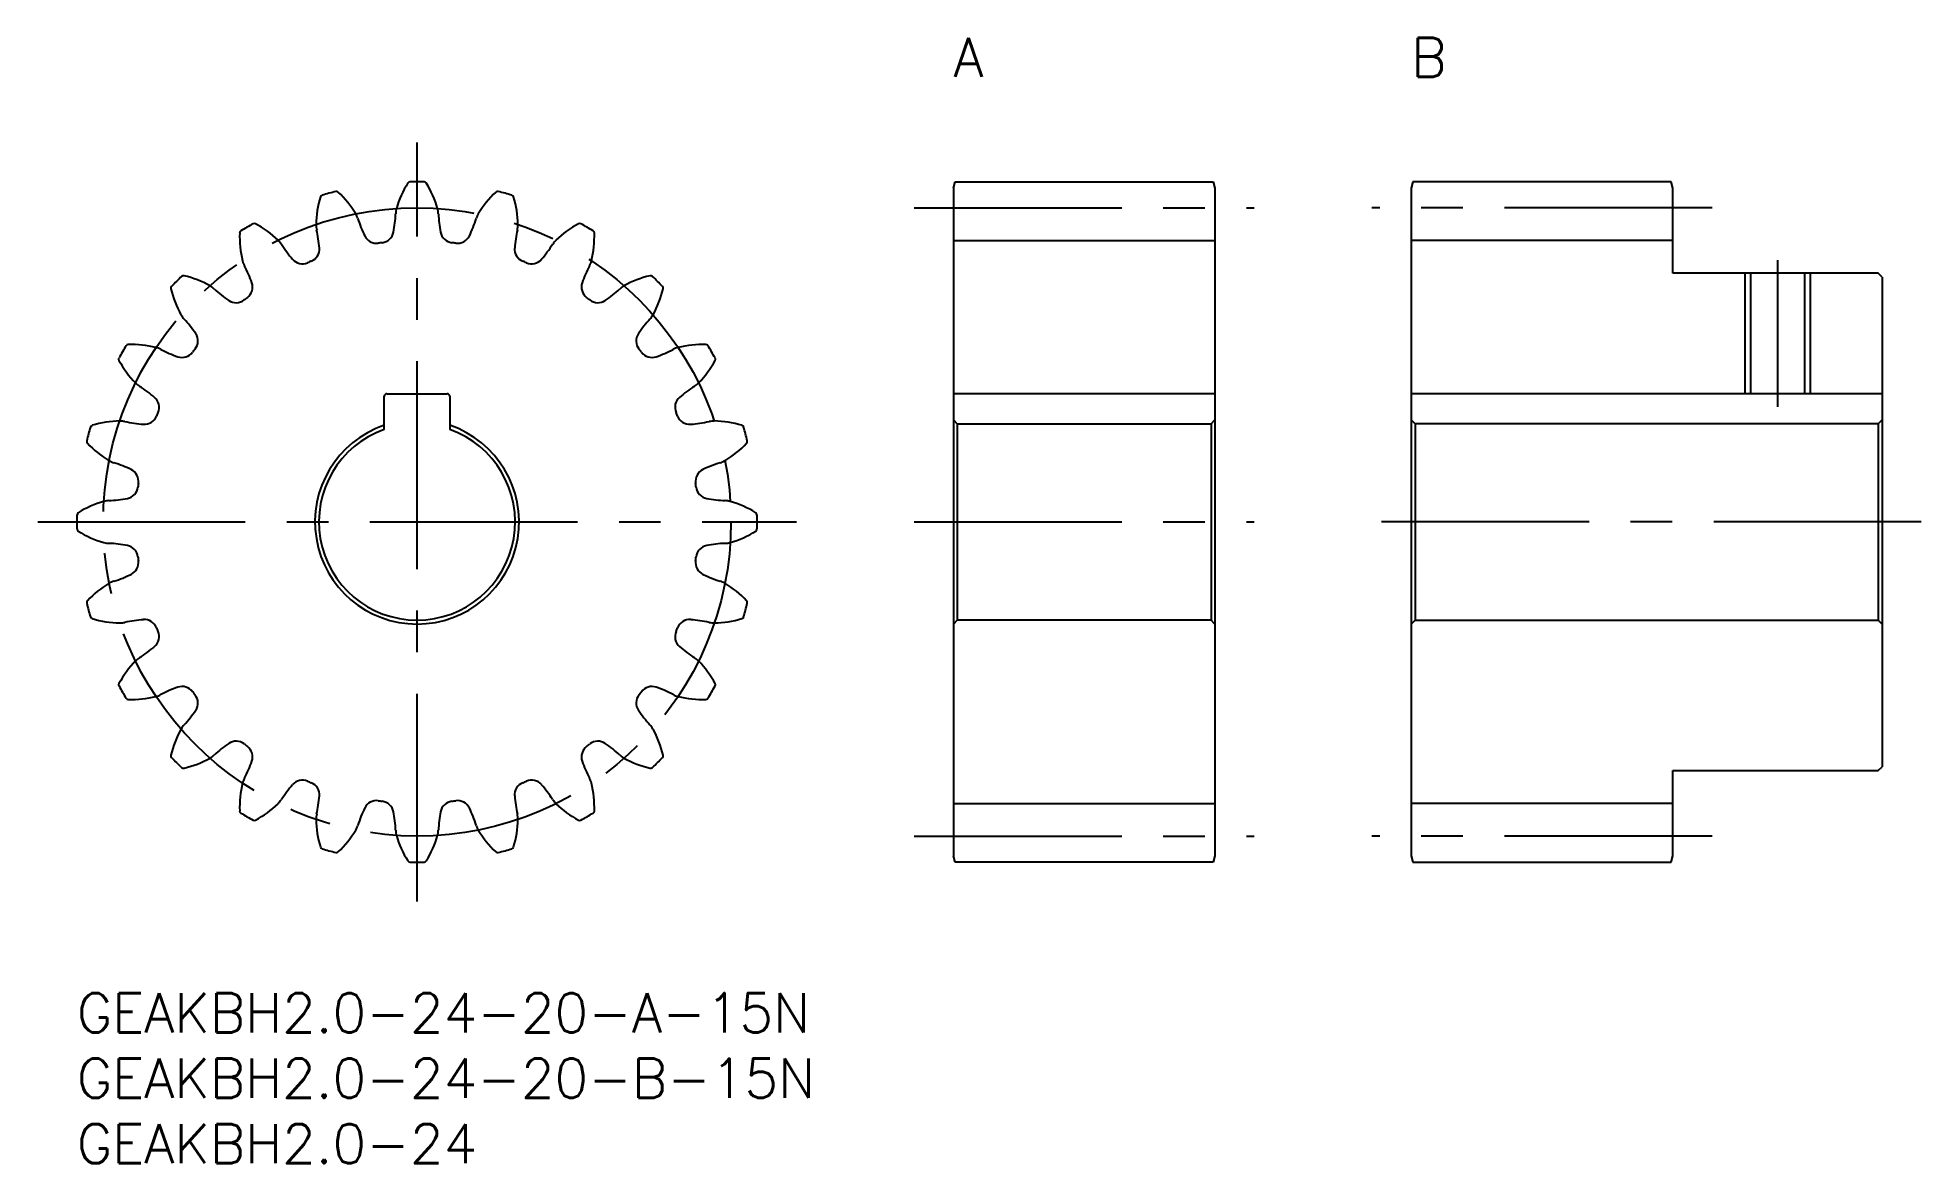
# Model space of a CAD drawing. Extents: x -3 to 141, y -13 to 73.
import ezdxf

# ---------------------------------------------------------------- set-up
doc = ezdxf.new("R2010")
doc.units = 0
doc.header["$LTSCALE"] = 0.5
doc.linetypes.add('CENTER', pattern=[50.8, 31.75, -6.35, 6.35, -6.35])
for name, color, linetype in [('MSM_CENTER', 1, 'CENTER'), ('MSM_CONTINUOUS', 7, 'CONTINUOUS'), ('MSM_NARROW', 5, 'CONTINUOUS'), ('MSM_PART_NUMBER', 7, 'CONTINUOUS')]:
    doc.layers.add(name, color=color, linetype=linetype)
doc.styles.get("Standard").update_dxf_attribs({"font": 'txt.shx', "height": 1, "bigfont": 'bigfont.shx'})

# ---------------------------------------------------------------- blocks, each defined once
blk = doc.blocks.new('*U3')
at = {"layer": 'MSM_PART_NUMBER'}
blk.add_text('GEAKBH2.0-24-20-B-15N', height=3, dxfattribs=at).set_placement((0, -8))
blk = doc.blocks.new('*U4')
at = {"layer": 'MSM_PART_NUMBER'}
blk.add_text('GEAKBH2.0-24-20-A-15N', height=3, dxfattribs=at).set_placement((0, -3))
blk = doc.blocks.new('*U5')
at = {"layer": 'MSM_PART_NUMBER'}
blk.add_text('GEAKBH2.0-24', height=3, dxfattribs=at).set_placement((0, -13))
blk = doc.blocks.new('*U6')
at = {"layer": 'MSM_PART_NUMBER'}
blk.add_text('B', height=3, dxfattribs=at).set_placement((102, 70))
blk = doc.blocks.new('*U7')
at = {"layer": 'MSM_PART_NUMBER'}
blk.add_text('A', height=3, dxfattribs=at).set_placement((67, 70))

msp = doc.modelspace()

# ---------------------------------------------------------------- linework, layer by layer
at = {"layer": 'MSM_CENTER'}
for p, q in [((26, 7), (26, 65)), ((64, 60), (90, 60)), ((125, 60), (99, 60)), ((130, 56), (130, 44.8)), ((-3, 36), (55, 36)), ((64, 36), (90, 36)), ((141, 36), (99, 36)), ((64, 12), (90, 12)), ((125, 12), (99, 12))]:
    msp.add_line(p, q, dxfattribs=at)
msp.add_circle((26, 36), 24, dxfattribs=at)
at = {"layer": 'MSM_CONTINUOUS'}
for p, q in [((67, 61.5), (67.13, 62)), ((67.13, 62), (86.87, 62)), ((86.87, 62), (87, 61.5)), ((102.13, 62), (102, 61.5)), ((121.87, 62), (102.13, 62)), ((122, 61.5), (121.87, 62)), ((67, 61.5), (67, 10.5)), ((87, 61.5), (87, 10.5)), ((102, 61.5), (102, 10.5)), ((122, 55), (122, 61.5)), ((67, 57.5), (87, 57.5)), ((122, 57.5), (102, 57.5)), ((137.7, 55), (122, 55)), ((127.93, 55), (127.93, 45.8)), ((132.07, 55), (132.07, 45.8)), ((138, 54.7), (137.7, 55)), ((138, 54.7), (138, 17.3)), ((23.5, 43.07), (23.5, 45.6)), ((23.7, 45.8), (28.3, 45.8)), ((28.5, 45.6), (28.5, 43.07)), ((87, 45.8), (67, 45.8)), ((138, 45.8), (102, 45.8)), ((67, 43.8), (67.3, 43.5)), ((67.3, 43.5), (67.3, 28.5)), ((67.3, 43.5), (86.7, 43.5)), ((86.7, 43.5), (87, 43.8)), ((86.7, 43.5), (86.7, 28.5)), ((102.3, 43.5), (102, 43.8)), ((102.3, 43.5), (102.3, 28.5)), ((137.7, 43.5), (102.3, 43.5)), ((138, 43.8), (137.7, 43.5)), ((137.7, 43.5), (137.7, 28.5)), ((67.3, 28.5), (67, 28.2)), ((86.7, 28.5), (67.3, 28.5)), ((87, 28.2), (86.7, 28.5)), ((102, 28.2), (102.3, 28.5)), ((102.3, 28.5), (137.7, 28.5)), ((137.7, 28.5), (138, 28.2)), ((137.7, 17), (138, 17.3)), ((122, 17), (137.7, 17)), ((122, 10.5), (122, 17)), ((67, 14.5), (87, 14.5)), ((122, 14.5), (102, 14.5)), ((67.13, 10), (67, 10.5)), ((87, 10.5), (86.87, 10)), ((102, 10.5), (102.13, 10)), ((121.87, 10), (122, 10.5)), ((86.87, 10), (67.13, 10)), ((102.13, 10), (121.87, 10))]:
    msp.add_line(p, q, dxfattribs=at)
for centre, radius, start, end in [((25.47, 61.79), 0.2, 91.1867, 148.4224), ((26, 36), 26, 88.8132, 91.1867), ((26.53, 61.79), 0.2, 31.5775, 88.8131), ((26.28, 58.55), 8, 163.4225, 178.75), ((18.81, 60.78), 0.2, 106.1867, 163.4224), ((26, 36), 26, 103.8133, 106.1867), ((19.84, 61.05), 0.2, 46.5775, 103.8133), ((14.48, 55.39), 8, 31.25, 46.5775), ((32.11, 57.71), 8, 148.4225, 163.75), ((19.89, 57.71), 8, 16.25, 31.5775), ((37.52, 55.39), 8, 133.4225, 148.75), ((32.16, 61.05), 0.2, 76.1867, 133.4225), ((26, 36), 26, 73.8133, 76.1867), ((33.19, 60.78), 0.2, 16.5775, 73.8133), ((25.72, 58.55), 8, 1.25, 16.5775), ((19.92, 58.69), 1.63, 17.1709, 31.25), ((30.65, 62.01), 9.6, 197.2098, 205.6888), ((14.77, 59.92), 9.6, 349.3112, 357.7902), ((26, 59.49), 1.63, 163.75, 177.8291), ((26, 59.49), 1.63, 2.1709, 16.25), ((37.23, 59.92), 9.6, 182.2098, 190.6888), ((21.35, 62.01), 9.6, 334.3112, 342.7902), ((32.08, 58.69), 1.63, 148.75, 162.8291), ((12.64, 58.07), 0.2, 121.1867, 178.4224), ((20.44, 57.86), 8, 178.4225, 193.75), ((26, 36), 26, 118.8133, 121.1867), ((13.57, 58.61), 0.2, 61.5775, 118.8133), ((9.85, 51.75), 8, 46.25, 61.5775), ((19.92, 58.69), 1.63, 178.75, 192.8291), ((8.96, 56.2), 9.6, 4.3112, 12.7902), ((22.9, 58.29), 1, 205.6889, 277.9132), ((23.22, 58.33), 1, 277.0868, 349.3111), ((28.78, 58.33), 1, 190.6889, 262.9132), ((29.1, 58.29), 1, 262.0868, 334.3112), ((43.04, 56.2), 9.6, 167.2098, 175.6888), ((32.08, 58.69), 1.63, 347.1709, 1.25), ((42.15, 51.75), 8, 118.4225, 133.75), ((38.43, 58.61), 0.2, 61.1867, 118.4224), ((26, 36), 26, 58.8132, 61.1867), ((31.56, 57.86), 8, 346.25, 1.5775), ((39.36, 58.07), 0.2, 1.5775, 58.8131), ((14.25, 56.34), 1.63, 32.1709, 46.25), ((23.76, 62.33), 9.6, 212.2098, 220.6888), ((17.54, 56.85), 1, 292.0868, 4.3111), ((26, 36), 21.5, 97.0868, 97.9132), ((26, 36), 21.5, 82.0868, 82.9132), ((34.46, 56.85), 1, 175.6889, 247.9132), ((28.24, 62.33), 9.6, 319.3112, 327.7902), ((37.75, 56.34), 1.63, 133.75, 147.8291), ((26, 36), 26, 133.8133, 136.1867), ((8.14, 54.62), 0.2, 76.5775, 133.8133), ((6.33, 47.03), 8, 61.25, 76.5775), ((14.25, 56.34), 1.63, 193.75, 207.8291), ((4.32, 51.1), 9.6, 19.3112, 27.7902), ((17.24, 56.72), 1, 220.6889, 292.9132), ((26, 36), 21.5, 112.0868, 112.9132), ((26, 36), 21.5, 67.0868, 67.9132), ((34.76, 56.72), 1, 247.0868, 319.3112), ((47.68, 51.1), 9.6, 152.2098, 160.6888), ((37.75, 56.34), 1.63, 332.1709, 346.25), ((45.67, 47.03), 8, 103.4225, 118.75), ((43.86, 54.62), 0.2, 46.1867, 103.4225), ((26, 36), 26, 43.8132, 46.1867), ((7.38, 53.86), 0.2, 136.1867, 193.4224), ((14.97, 55.67), 8, 193.4225, 208.75), ((9.39, 52.61), 1.63, 47.1709, 61.25), ((17.02, 60.85), 9.6, 227.2098, 235.6888), ((12.43, 53.95), 1, 307.0868, 19.3111), ((39.57, 53.95), 1, 160.6889, 232.9132), ((34.98, 60.85), 9.6, 304.3112, 312.7902), ((42.61, 52.61), 1.63, 118.75, 132.8291), ((37.03, 55.67), 8, 331.25, 346.5775), ((44.62, 53.86), 0.2, 346.5775, 43.8131), ((12.17, 53.75), 1, 235.6889, 307.9132), ((26, 36), 21.5, 127.0868, 127.9132), ((26, 36), 21.5, 52.0868, 52.9132), ((39.83, 53.75), 1, 232.0868, 304.3112), ((9.39, 52.61), 1.63, 208.75, 222.8291), ((1.15, 44.98), 9.6, 34.3112, 42.7902), ((50.85, 44.98), 9.6, 137.2098, 145.6888), ((42.61, 52.61), 1.63, 317.1709, 331.25), ((26, 36), 26, 148.8133, 151.1867), ((3.93, 49.36), 0.2, 91.5775, 148.8133), ((4.14, 41.56), 8, 76.25, 91.5775), ((5.66, 47.75), 1.63, 62.1709, 76.25), ((10.9, 57.68), 9.6, 242.2098, 250.6888), ((8.05, 49.57), 1, 250.6889, 322.9132), ((26, 36), 21.5, 142.0868, 142.9132), ((8.25, 49.83), 1, 322.0868, 34.3112), ((43.75, 49.83), 1, 145.6889, 217.9132), ((26, 36), 21.5, 37.0868, 37.9132), ((43.95, 49.57), 1, 217.0868, 289.3112), ((41.1, 57.68), 9.6, 289.3112, 297.7902), ((46.34, 47.75), 1.63, 103.75, 117.8291), ((47.86, 41.56), 8, 88.4225, 103.75), ((48.07, 49.36), 0.2, 31.1867, 88.4225), ((26, 36), 26, 28.8133, 31.1867), ((3.39, 48.43), 0.2, 151.1867, 208.4224), ((10.25, 52.15), 8, 208.4225, 223.75), ((41.75, 52.15), 8, 316.25, 331.5775), ((48.61, 48.43), 0.2, 331.5775, 28.8133), ((5.66, 47.75), 1.63, 223.75, 237.8291), ((-0.33, 38.24), 9.6, 49.3112, 57.7902), ((52.33, 38.24), 9.6, 122.2098, 130.6888), ((46.34, 47.75), 1.63, 302.1709, 316.25), ((5.28, 44.76), 1, 337.0868, 49.3111), ((23.7, 45.6), 0.2, 90, 180), ((28.3, 45.6), 0.2, 0, 90), ((46.72, 44.76), 1, 130.6889, 202.9132), ((26, 36), 26, 163.8133, 166.1867), ((1.22, 43.19), 0.2, 106.5775, 163.8133), ((3.45, 35.72), 8, 91.25, 106.5775), ((3.31, 42.08), 1.63, 77.1709, 91.25), ((5.8, 53.04), 9.6, 257.2098, 265.6888), ((5.15, 44.46), 1, 265.6889, 337.9132), ((26, 36), 21.5, 157.0868, 157.9132), ((26, 36), 7.8, 108.6939, 71.3061), ((26, 36), 21.5, 22.0868, 22.9132), ((46.85, 44.46), 1, 202.0868, 274.3112), ((46.2, 53.04), 9.6, 274.3112, 282.7902), ((48.69, 42.08), 1.63, 88.75, 102.8291), ((48.55, 35.72), 8, 73.4225, 88.75), ((50.78, 43.19), 0.2, 16.1867, 73.4225), ((26, 36), 26, 13.8133, 16.1867), ((0.95, 42.16), 0.2, 166.1867, 223.4224), ((6.61, 47.52), 8, 223.4225, 238.75), ((26, 36), 7.5, 109.4712, 70.5288), ((45.39, 47.52), 8, 301.25, 316.5775), ((51.05, 42.16), 0.2, 316.5775, 13.8133), ((3.31, 42.08), 1.63, 238.75, 252.8291), ((-0.01, 31.35), 9.6, 64.3112, 72.7902), ((52.01, 31.35), 9.6, 107.2098, 115.6888), ((48.69, 42.08), 1.63, 287.1709, 301.25), ((3.71, 39.1), 1, 352.0868, 64.3111), ((26, 36), 21.5, 172.0868, 172.9132), ((48.29, 39.1), 1, 115.6889, 187.9132), ((26, 36), 21.5, 7.0868, 7.9132), ((4.29, 29.89), 8, 106.25, 121.5775), ((2.51, 36), 1.63, 92.1709, 106.25), ((2.08, 47.23), 9.6, 272.2098, 280.6888), ((3.67, 38.78), 1, 280.6889, 352.9132), ((48.33, 38.78), 1, 187.0868, 259.3111), ((49.92, 47.23), 9.6, 259.3112, 267.7902), ((49.49, 36), 1.63, 73.75, 87.8291), ((47.71, 29.89), 8, 58.4225, 73.75), ((26, 36), 26, 178.8133, 181.1867), ((0.21, 36.53), 0.2, 121.5775, 178.8133), ((51.79, 36.53), 0.2, 1.1867, 58.4225), ((26, 36), 26, 358.8133, 1.1867), ((0.21, 35.47), 0.2, 181.1867, 238.4225), ((4.29, 42.11), 8, 238.4225, 253.75), ((47.71, 42.11), 8, 286.25, 301.5775), ((51.79, 35.47), 0.2, 301.5775, 358.8133), ((2.51, 36), 1.63, 253.75, 267.8291), ((2.08, 24.77), 9.6, 79.3112, 87.7902), ((3.67, 33.22), 1, 7.0868, 79.3111), ((26, 36), 21.5, 187.0868, 187.9132), ((26, 36), 21.5, 352.0868, 352.9132), ((48.33, 33.22), 1, 100.6889, 172.9132), ((49.92, 24.77), 9.6, 92.2098, 100.6888), ((49.49, 36), 1.63, 272.1709, 286.25), ((-0.01, 40.65), 9.6, 287.2098, 295.6888), ((3.71, 32.9), 1, 295.6889, 7.9132), ((48.29, 32.9), 1, 172.0868, 244.3112), ((52.01, 40.65), 9.6, 244.3112, 252.7902), ((6.61, 24.48), 8, 121.25, 136.5775), ((3.31, 29.92), 1.63, 107.1709, 121.25), ((48.69, 29.92), 1.63, 58.75, 72.8291), ((45.39, 24.48), 8, 43.4225, 58.75), ((0.95, 29.84), 0.2, 136.5775, 193.8131), ((26, 36), 26, 193.8132, 196.1867), ((26, 36), 26, 343.8133, 346.1867), ((51.05, 29.84), 0.2, 346.1867, 43.4225), ((1.22, 28.81), 0.2, 196.1867, 253.4224), ((3.45, 36.28), 8, 253.4225, 268.75), ((3.31, 29.92), 1.63, 268.75, 282.8291), ((5.8, 18.96), 9.6, 94.3112, 102.7902), ((5.15, 27.54), 1, 22.0868, 94.3111), ((5.28, 27.24), 1, 310.6889, 22.9132), ((26, 36), 21.5, 202.0868, 202.9132), ((46.72, 27.24), 1, 157.0868, 229.3112), ((26, 36), 21.5, 337.0868, 337.9132), ((46.85, 27.54), 1, 85.6889, 157.9132), ((46.2, 18.96), 9.6, 77.2098, 85.6888), ((48.69, 29.92), 1.63, 257.1709, 271.25), ((48.55, 36.28), 8, 271.25, 286.5775), ((50.78, 28.81), 0.2, 286.5775, 343.8133), ((-0.33, 33.76), 9.6, 302.2098, 310.6888), ((52.33, 33.76), 9.6, 229.3112, 237.7902), ((10.25, 19.85), 8, 136.25, 151.5775), ((5.66, 24.25), 1.63, 122.1709, 136.25), ((46.34, 24.25), 1.63, 43.75, 57.8291), ((41.75, 19.85), 8, 28.4225, 43.75), ((3.39, 23.57), 0.2, 151.5775, 208.8131), ((26, 36), 26, 208.8132, 211.1867), ((10.9, 14.32), 9.6, 109.3112, 117.7902), ((8.05, 22.43), 1, 37.0868, 109.3111), ((43.95, 22.43), 1, 70.6889, 142.9132), ((41.1, 14.32), 9.6, 62.2098, 70.6888), ((26, 36), 26, 328.8133, 331.1867), ((48.61, 23.57), 0.2, 331.1867, 28.4224), ((3.93, 22.64), 0.2, 211.1867, 268.4225), ((4.14, 30.44), 8, 268.4225, 283.75), ((5.66, 24.25), 1.63, 283.75, 297.8291), ((1.15, 27.02), 9.6, 317.2098, 325.6888), ((26, 36), 21.5, 217.0868, 217.9132), ((8.25, 22.17), 1, 325.6889, 37.9132), ((43.75, 22.17), 1, 142.0868, 214.3112), ((50.85, 27.02), 9.6, 214.3112, 222.7902), ((26, 36), 21.5, 322.0868, 322.9132), ((46.34, 24.25), 1.63, 242.1709, 256.25), ((47.86, 30.44), 8, 256.25, 271.5775), ((48.07, 22.64), 0.2, 271.5775, 328.8133), ((14.97, 16.33), 8, 151.25, 166.5775), ((9.39, 19.39), 1.63, 137.1709, 151.25), ((42.61, 19.39), 1.63, 28.75, 42.8291), ((37.03, 16.33), 8, 13.4225, 28.75), ((17.02, 11.15), 9.6, 124.3112, 132.7902), ((12.17, 18.25), 1, 52.0868, 124.3111), ((26, 36), 21.5, 232.0868, 232.9132), ((12.43, 18.05), 1, 340.6889, 52.9132), ((39.57, 18.05), 1, 127.0868, 199.3112), ((26, 36), 21.5, 307.0868, 307.9132), ((39.83, 18.25), 1, 55.6889, 127.9132), ((34.98, 11.15), 9.6, 47.2098, 55.6888), ((7.38, 18.14), 0.2, 166.5775, 223.8131), ((26, 36), 26, 223.8132, 226.1867), ((6.33, 24.97), 8, 283.4225, 298.75), ((9.39, 19.39), 1.63, 298.75, 312.8291), ((4.32, 20.9), 9.6, 332.2098, 340.6888), ((47.68, 20.9), 9.6, 199.3112, 207.7902), ((42.61, 19.39), 1.63, 227.1709, 241.25), ((45.67, 24.97), 8, 241.25, 256.5775), ((26, 36), 26, 313.8133, 316.1867), ((44.62, 18.14), 0.2, 316.1867, 13.4224), ((8.14, 17.38), 0.2, 226.1867, 283.4225), ((20.44, 14.14), 8, 166.25, 181.5775), ((14.25, 15.66), 1.63, 152.1709, 166.25), ((23.76, 9.67), 9.6, 139.3112, 147.7902), ((17.24, 15.28), 1, 67.0868, 139.3111), ((26, 36), 21.5, 247.0868, 247.9132), ((17.54, 15.15), 1, 355.6889, 67.9132), ((34.46, 15.15), 1, 112.0868, 184.3111), ((26, 36), 21.5, 292.0868, 292.9132), ((34.76, 15.28), 1, 40.6889, 112.9132), ((28.24, 9.67), 9.6, 32.2098, 40.6888), ((37.75, 15.66), 1.63, 13.75, 27.8291), ((31.56, 14.14), 8, 358.4225, 13.75), ((43.86, 17.38), 0.2, 256.5775, 313.8133), ((9.85, 20.25), 8, 298.4225, 313.75), ((14.25, 15.66), 1.63, 313.75, 327.8291), ((8.96, 15.8), 9.6, 347.2098, 355.6888), ((22.9, 13.71), 1, 82.0868, 154.3111), ((26, 36), 21.5, 262.0868, 262.9132), ((23.22, 13.67), 1, 10.6888, 82.9132), ((28.78, 13.67), 1, 97.0868, 169.3111), ((26, 36), 21.5, 277.0868, 277.9132), ((29.1, 13.71), 1, 25.6888, 97.9132), ((43.04, 15.8), 9.6, 184.3112, 192.7902), ((37.75, 15.66), 1.63, 212.1709, 226.25), ((42.15, 20.25), 8, 226.25, 241.5775), ((12.64, 13.93), 0.2, 181.5775, 238.8133), ((26, 36), 26, 238.8133, 241.1867), ((13.57, 13.39), 0.2, 241.1867, 298.4224), ((19.92, 13.31), 1.63, 167.1709, 181.25), ((26.28, 13.45), 8, 181.25, 196.5775), ((30.65, 9.99), 9.6, 154.3112, 162.7902), ((14.77, 12.08), 9.6, 2.2098, 10.6888), ((37.23, 12.08), 9.6, 169.3112, 177.7902), ((21.35, 9.99), 9.6, 17.2098, 25.6888), ((25.72, 13.45), 8, 343.4225, 358.75), ((32.08, 13.31), 1.63, 358.75, 12.8291), ((38.43, 13.39), 0.2, 241.5775, 298.8133), ((26, 36), 26, 298.8133, 301.1867), ((39.36, 13.93), 0.2, 301.1867, 358.4224), ((14.48, 16.61), 8, 313.4225, 328.75), ((19.92, 13.31), 1.63, 328.75, 342.8291), ((26, 12.51), 1.63, 182.1709, 196.25), ((32.11, 14.29), 8, 196.25, 211.5775), ((19.89, 14.29), 8, 328.4225, 343.75), ((26, 12.51), 1.63, 343.75, 357.8291), ((32.08, 13.31), 1.63, 197.1709, 211.25), ((37.52, 16.61), 8, 211.25, 226.5775), ((18.81, 11.22), 0.2, 196.5775, 253.8133), ((26, 36), 26, 253.8133, 256.1867), ((19.84, 10.95), 0.2, 256.1867, 313.4225), ((25.47, 10.21), 0.2, 211.5775, 268.8133), ((26.53, 10.21), 0.2, 271.1867, 328.4225), ((32.16, 10.95), 0.2, 226.5775, 283.8133), ((26, 36), 26, 283.8133, 286.1867), ((33.19, 11.22), 0.2, 286.1867, 343.4224), ((26, 36), 26, 268.8133, 271.1867)]:
    msp.add_arc(centre, radius, start, end, dxfattribs=at)
at = {"layer": 'MSM_NARROW'}
for p, q in [((127.5, 55), (127.5, 45.8)), ((132.5, 55), (132.5, 45.8))]:
    msp.add_line(p, q, dxfattribs=at)

# ---------------------------------------------------------------- block references
at = {"layer": 'MSM_CONTINUOUS'}
for name in ['*U7', '*U6', '*U4', '*U3', '*U5']:
    msp.add_blockref(name, (0, 0), dxfattribs=at)

doc.saveas('drawing.dxf')
